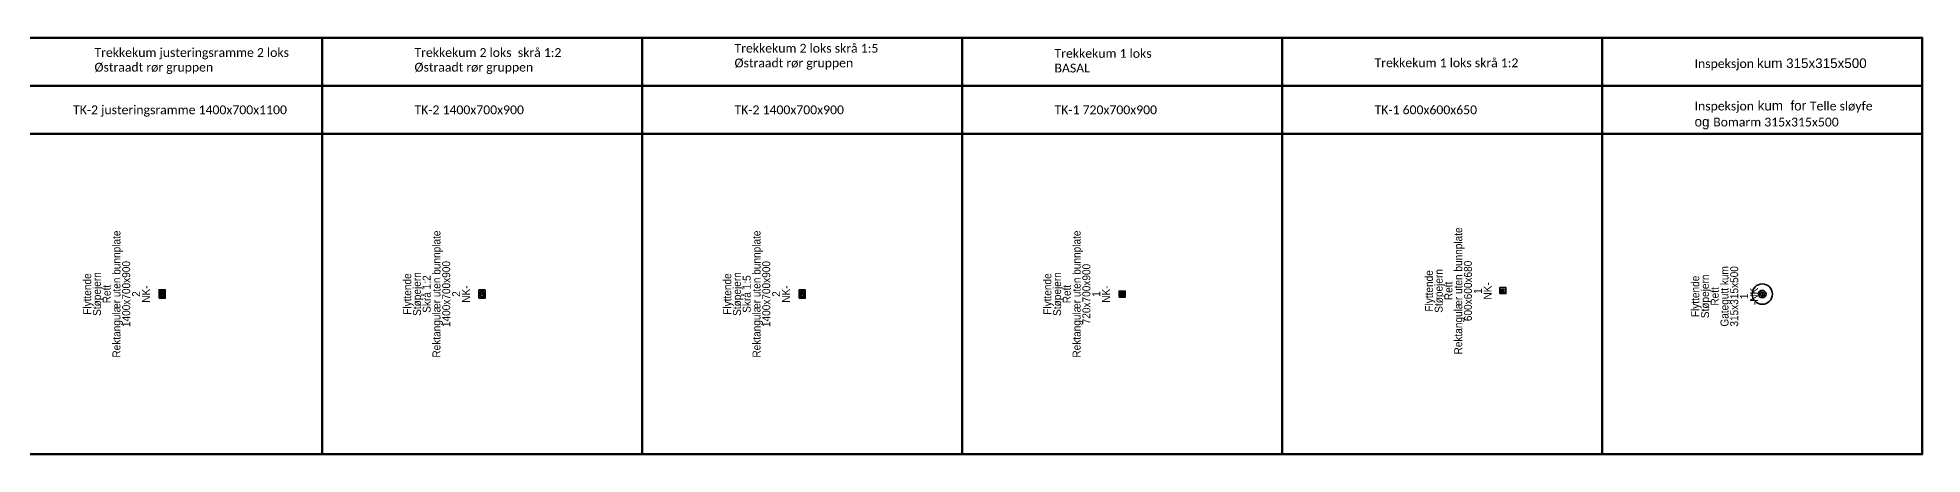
# Model space of a CAD drawing. Header units: metres. Extents: x -20 to 1101, y -390 to 0.
# Drawn here: x 513 to 1101, y -130 to 0 of the extents above; entities that cross this region are included whole.
import ezdxf
from ezdxf.enums import TextEntityAlignment as Align

# ---------------------------------------------------------------- set-up
doc = ezdxf.new("R2010")
doc.units = ezdxf.units.M
doc.layers.get('0').update_dxf_attribs({"color": 211})
for name, color, linetype, lineweight in [('44460000_trekkekummer-prefabrikerte_attributer-2d', 3, 'Continuous', 35), ('44460000_trekkekummer-prefabrikerte_block', 4, 'Continuous', 35), ('44460000_trekkekummer-prefabrikkerte_attributer-2d', 3, 'Continuous', 35), ('44460000_trekkekummer-prefabrikkerte_symbol-2d', 160, 'Continuous', 35), ('44460000_trekkekummer-prefabrikkerte_tag-2d', 3, 'Continuous', 35), ('44460000_trekkekummer-ø315mm_block', 4, 'Continuous', 35), ('hjelpelag-utsparing-kort-side-2d', 6, 'Continuous', 25), ('hjelpelag-utsparing-lang-side-2d', 6, 'Continuous', 30), ('hjelpelag-utsparing-Ø110', 6, 'Continuous', 30), ('ramme', 3, 'Continuous', 100), ('s91600000_kabelføringsanlegg-4-hjørner-topp-lokk', 2, 'Continuous', 35), ('s91600000_kabelføringsanlegg-bunn', 7, 'Continuous', 35), ('s91600000_kabelføringsanlegg-senter-topp-lokk', 2, 'Continuous', 35), ('s91600000_trekkekummer-prefabrikerte-bunn', 7, 'Continuous', 35), ('tekst', 7, 'Continuous', 35)]:
    doc.layers.add(name, color=color, linetype=linetype, lineweight=lineweight)
doc.layers.add('hjelpelag- linje-1m', color=6, linetype='Continuous', lineweight=35, plot=False)
doc.layers.add('hjelpelag- linje-6m', color=6, linetype='Continuous', lineweight=35, plot=False)
doc.styles.add('NO_Normal', font='arial.ttf')

# ---------------------------------------------------------------- blocks, each defined once
blk = doc.blocks.new('KUM_1400x700x900_1-5')
at = {"layer": '44460000_trekkekummer-prefabrikkerte_symbol-2d', "elevation": -0.25, "flags": 128}
for points in [[(-0.96, -1.31), (0.94, -1.31), (0.94, 1.31), (-0.96, 1.31)], [(-0.46, -0.81), (0.44, -0.81), (0.44, 0.81), (-0.46, 0.81)]]:
    blk.add_lwpolyline(points, close=True, dxfattribs=at)
at = {"layer": 'hjelpelag-utsparing-kort-side-2d', "extrusion": (6.12323e-17, 1, 0), "flags": 128}
for points, elevation in [([(-0.34, -1), (0.36, -1), (0.36, -0.7), (-0.34, -0.7), (-0.34, -1)], 0.71), ([(-0.34, -1.15), (0.36, -1.15), (0.36, -1), (-0.34, -1), (-0.34, -1.15)], 0.71), ([(-0.34, -1), (0.36, -1), (0.36, -0.7), (-0.34, -0.7), (-0.34, -1)], -0.71), ([(-0.34, -1.15), (0.36, -1.15), (0.36, -1), (-0.34, -1), (-0.34, -1.15)], -0.71)]:
    blk.add_lwpolyline(points, dxfattribs=dict(at, elevation=elevation))
at = {"layer": 'hjelpelag-utsparing-lang-side-2d', "extrusion": (-1, 0, 5.6112e-12)}
for points, elevation in [([(0.35, -1.15), (-0.35, -1.15), (-0.35, -0.7), (0.35, -0.7)], 0.36), ([(-0.35, -1), (0.35, -1), (0.35, -0.7), (-0.35, -0.7)], 0.36), ([(0.35, -1.15), (-0.35, -1.15), (-0.35, -0.7), (0.35, -0.7)], -0.34), ([(-0.35, -1), (0.35, -1), (0.35, -0.7), (-0.35, -0.7)], -0.34)]:
    blk.add_lwpolyline(points, close=True, dxfattribs=dict(at, elevation=elevation))
at = {"layer": 's91600000_kabelføringsanlegg-4-hjørner-topp-lokk'}
for p in [(-0.44, 0.79, 0.09), (0.44, 0.79, -0.09), (-0.44, -0.79, 0.09), (0, 0), (0.44, -0.79, -0.09)]:
    blk.add_point(p, dxfattribs=at)
at = {"layer": 's91600000_trekkekummer-prefabrikerte-bunn', "elevation": -1.15, "flags": 128}
blk.add_lwpolyline([(0.44, 0.81), (-0.46, 0.81), (-0.46, -0.81), (0.44, -0.81), (0.44, 0.81)], dxfattribs=at)
at = {"layer": '44460000_trekkekummer-prefabrikkerte_attributer-2d', "style": 'NO_Normal', "width": 0.9}
for tag, p in [('TREKKEKUMTYPE', (-13.03, 0)), ('INNVENDIG-DIM', (-9.99, 0)), ('OPPBYGNING', (-28.31, 0)), ('MERKNAD', (-25.24, 0)), ('RAMMETYPE', (-22.17, 0)), ('LOKKTYPE', (-19.13, 0)), ('TOPPTYPE', (-16.09, 0)), ('ANTALLLOKK', (-6.89, 0))]:
    blk.add_attdef(tag, text='', height=2.5, rotation=90, dxfattribs=at).set_placement(p, align=Align.CENTER)
at = {"layer": '44460000_trekkekummer-prefabrikkerte_tag-2d', "style": 'NO_Normal', "width": 0.9}
blk.add_attdef('TAG', text='', height=2.5, rotation=90, dxfattribs=at).set_placement((-3.83, 0), align=Align.CENTER)
blk = doc.blocks.new('KUM_1400x700x900_1-2')
at = {"layer": '44460000_trekkekummer-prefabrikkerte_symbol-2d', "elevation": -0.05, "flags": 128}
for points in [[(-1, -1.31), (0.9, -1.31), (0.9, 1.31), (-1, 1.31)], [(-0.5, -0.81), (0.4, -0.81), (0.4, 0.81), (-0.5, 0.81)]]:
    blk.add_lwpolyline(points, close=True, dxfattribs=at)
at = {"layer": 'hjelpelag-utsparing-kort-side-2d', "extrusion": (6.12323e-17, 1, 0), "flags": 128}
for points, elevation in [([(-0.3, -1.21), (0.4, -1.21), (0.4, -0.91), (-0.3, -0.91), (-0.3, -1.21)], 0.71), ([(-0.3, -1.36), (0.4, -1.36), (0.4, -1.21), (-0.3, -1.21), (-0.3, -1.36)], 0.71), ([(-0.3, -1.21), (0.4, -1.21), (0.4, -0.91), (-0.3, -0.91), (-0.3, -1.21)], -0.71), ([(-0.3, -1.36), (0.4, -1.36), (0.4, -1.21), (-0.3, -1.21), (-0.3, -1.36)], -0.71)]:
    blk.add_lwpolyline(points, dxfattribs=dict(at, elevation=elevation))
at = {"layer": 'hjelpelag-utsparing-lang-side-2d', "extrusion": (-1, 0, 5.6112e-12)}
for points, elevation in [([(0.35, -1.36), (-0.35, -1.36), (-0.35, -0.91), (0.35, -0.91)], 0.4), ([(-0.35, -1.21), (0.35, -1.21), (0.35, -0.91), (-0.35, -0.91)], 0.4), ([(0.35, -1.36), (-0.35, -1.36), (-0.35, -0.91), (0.35, -0.91)], -0.3), ([(-0.35, -1.21), (0.35, -1.21), (0.35, -0.91), (-0.35, -0.91)], -0.3)]:
    blk.add_lwpolyline(points, close=True, dxfattribs=dict(at, elevation=elevation))
at = {"layer": 's91600000_kabelføringsanlegg-4-hjørner-topp-lokk'}
for p in [(-0.4, 0.69, 0.2), (0.4, 0.79, -0.2), (-0.4, -0.79, 0.2), (0.4, -0.79, -0.2)]:
    blk.add_point(p, dxfattribs=at)
at = {"layer": 's91600000_kabelføringsanlegg-senter-topp-lokk'}
blk.add_point((0, 0), dxfattribs=at)
at = {"layer": 's91600000_trekkekummer-prefabrikerte-bunn', "elevation": -1.36, "flags": 128}
blk.add_lwpolyline([(0.4, 0.81), (-0.5, 0.81), (-0.5, -0.81), (0.4, -0.81), (0.4, 0.81)], dxfattribs=at)
at = {"layer": '44460000_trekkekummer-prefabrikkerte_attributer-2d', "style": 'NO_Normal', "width": 0.9}
for tag, p in [('TREKKEKUMTYPE', (-13.03, 0)), ('INNVENDIG-DIM', (-9.99, 0)), ('OPPBYGNING', (-28.31, 0)), ('MERKNAD', (-25.24, 0)), ('RAMMETYPE', (-22.17, 0)), ('LOKKTYPE', (-19.13, 0)), ('TOPPTYPE', (-16.09, 0)), ('ANTALLLOKK', (-6.89, 0))]:
    blk.add_attdef(tag, text='', height=2.5, rotation=90, dxfattribs=at).set_placement(p, align=Align.CENTER)
at = {"layer": '44460000_trekkekummer-prefabrikkerte_tag-2d', "style": 'NO_Normal', "width": 0.9}
blk.add_attdef('TAG', text='', height=2.5, rotation=90, dxfattribs=at).set_placement((-3.8, 0), align=Align.CENTER)
blk = doc.blocks.new('KUM_1400x700x900_justeringsramme-200mm')
at = {"layer": '44460000_trekkekummer-prefabrikkerte_symbol-2d', "elevation": -0.01, "flags": 128}
for points in [[(-0.95, -1.3), (0.95, -1.3), (0.95, 1.32), (-0.95, 1.32)], [(-0.45, -0.8), (0.45, -0.8), (0.45, 0.82), (-0.45, 0.82)]]:
    blk.add_lwpolyline(points, close=True, dxfattribs=at)
at = {"layer": 'hjelpelag-utsparing-kort-side-2d', "extrusion": (6.12323e-17, 1, 0), "flags": 128}
for points, elevation in [([(-0.35, -0.96), (0.35, -0.96), (0.35, -0.66), (-0.35, -0.66), (-0.35, -0.96)], 0.72), ([(-0.35, -1.11), (0.35, -1.11), (0.35, -0.96), (-0.35, -0.96), (-0.35, -1.11)], 0.72), ([(-0.35, -0.96), (0.35, -0.96), (0.35, -0.66), (-0.35, -0.66), (-0.35, -0.96)], -0.7), ([(-0.35, -1.11), (0.35, -1.11), (0.35, -0.96), (-0.35, -0.96), (-0.35, -1.11)], -0.7)]:
    blk.add_lwpolyline(points, dxfattribs=dict(at, elevation=elevation))
at = {"layer": 'hjelpelag-utsparing-lang-side-2d', "extrusion": (-1, 0, 5.6112e-12)}
for points, elevation in [([(0.34, -1.11), (-0.36, -1.11), (-0.36, -0.66), (0.34, -0.66)], 0.35), ([(-0.36, -0.96), (0.34, -0.96), (0.34, -0.66), (-0.36, -0.66)], 0.35), ([(0.34, -1.11), (-0.36, -1.11), (-0.36, -0.66), (0.34, -0.66)], -0.35), ([(-0.36, -0.96), (0.34, -0.96), (0.34, -0.66), (-0.36, -0.66)], -0.35)]:
    blk.add_lwpolyline(points, close=True, dxfattribs=dict(at, elevation=elevation))
at = {"layer": 's91600000_kabelføringsanlegg-4-hjørner-topp-lokk'}
for p in [(-0.45, 0.8, 0.01), (-0.45, 0.8, 0.01), (0.45, 0.8, 0.01), (-0.45, -0.8, 0.01), (0.45, -0.8, 0.01)]:
    blk.add_point(p, dxfattribs=at)
at = {"layer": 's91600000_kabelføringsanlegg-senter-topp-lokk'}
blk.add_point((0, 0), dxfattribs=at)
at = {"layer": 's91600000_trekkekummer-prefabrikerte-bunn', "elevation": -1.11, "flags": 128}
blk.add_lwpolyline([(0.45, 0.82), (-0.45, 0.82), (-0.45, -0.8), (0.45, -0.8), (0.45, 0.82)], dxfattribs=at)
at = {"layer": '44460000_trekkekummer-prefabrikkerte_attributer-2d', "style": 'NO_Normal', "width": 0.9}
for tag, p in [('TREKKEKUMTYPE', (-13.03, 0)), ('OPPBYGNING', (-28.31, 0)), ('MERKNAD', (-25.24, 0)), ('RAMMETYPE', (-22.17, 0)), ('LOKKTYPE', (-19.13, 0)), ('TOPPTYPE', (-16.09, 0)), ('ANTALLLOKK', (-6.89, 0)), ('DIM', (-9.99, 0))]:
    blk.add_attdef(tag, text='', height=2.5, rotation=90, dxfattribs=at).set_placement(p, align=Align.CENTER)
at = {"layer": '44460000_trekkekummer-prefabrikkerte_tag-2d', "style": 'NO_Normal', "width": 0.9}
blk.add_attdef('TAG', text='', height=2.5, rotation=90, dxfattribs=at).set_placement((-3.8, 0), align=Align.CENTER)
blk = doc.blocks.new('KUM_700x700x900')
at = {"layer": '44460000_trekkekummer-prefabrikkerte_symbol-2d', "elevation": -0.04, "flags": 128}
blk.add_lwpolyline([(-0.96, -0.95), (0.96, -0.95), (0.96, 0.95), (-0.96, 0.95)], close=True, dxfattribs=at)
blk.add_lwpolyline([(-0.46, -0.45), (0.46, -0.45), (0.46, 0.45), (-0.46, 0.45), (-0.46, -0.45)], dxfattribs=at)
at = {"layer": 'hjelpelag-utsparing-kort-side-2d', "extrusion": (6.12323e-17, -1, 0), "flags": 128}
for points, elevation in [([(0.35, -0.8), (-0.35, -0.8), (-0.35, -0.66), (0.35, -0.66), (0.35, -0.8)], -0.31), ([(0.35, -0.91), (-0.35, -0.91), (-0.35, -0.8), (0.35, -0.8), (0.35, -0.91)], -0.31), ([(0.35, -0.8), (-0.35, -0.8), (-0.35, -0.66), (0.35, -0.66), (0.35, -0.8)], 0.34)]:
    blk.add_lwpolyline(points, dxfattribs=dict(at, elevation=elevation))
at = {"layer": 'hjelpelag-utsparing-kort-side-2d', "extrusion": (6.12323e-17, 1, 0), "elevation": -0.34, "flags": 128}
blk.add_lwpolyline([(-0.35, -0.91), (0.35, -0.91), (0.35, -0.8), (-0.35, -0.8), (-0.35, -0.91)], dxfattribs=at)
at = {"layer": 'hjelpelag-utsparing-Ø110', "extrusion": (-1, 0, 0), "flags": 128}
for points, elevation in [([(-0.3, -0.8), (0.4, -0.8), (0.4, -0.66), (-0.3, -0.66), (-0.3, -0.8)], 0.34), ([(-0.3, -0.91), (0.4, -0.91), (0.4, -0.8), (-0.3, -0.8), (-0.3, -0.91)], 0.34), ([(-0.3, -0.91), (0.4, -0.91), (0.4, -0.8), (-0.3, -0.8), (-0.3, -0.91)], -0.33), ([(-0.3, -0.8), (0.4, -0.8), (0.4, -0.66), (-0.3, -0.66), (-0.3, -0.8)], -0.33)]:
    blk.add_lwpolyline(points, dxfattribs=dict(at, elevation=elevation))
at = {"layer": 'hjelpelag-utsparing-Ø110', "extrusion": (0, 1, 0)}
for centre in [(0.29, -0.74, 0.31), (0.29, -0.85, 0.31), (0.18, -0.74, 0.31), (0.18, -0.85, 0.31), (0.06, -0.74, 0.31), (0.06, -0.85, 0.31), (-0.06, -0.74, 0.31), (-0.06, -0.85, 0.31), (-0.18, -0.74, 0.31), (-0.18, -0.85, 0.31), (-0.3, -0.74, 0.31), (-0.3, -0.85, 0.31)]:
    blk.add_circle(centre, 0.055, dxfattribs=at)
at = {"layer": 'hjelpelag-utsparing-Ø110', "extrusion": (-1, 0, 0)}
for centre in [(-0.25, -0.74, 0.34), (-0.25, -0.74, 0.34), (-0.25, -0.85, 0.34), (-0.25, -0.85, 0.34), (-0.13, -0.74, 0.34), (-0.13, -0.74, 0.34), (-0.13, -0.85, 0.34), (-0.13, -0.85, 0.34), (-0.01, -0.74, 0.34), (-0.01, -0.74, 0.34), (-0.01, -0.85, 0.34), (-0.01, -0.85, 0.34), (0.11, -0.74, 0.34), (0.11, -0.74, 0.34), (0.11, -0.85, 0.34), (0.11, -0.85, 0.34), (0.22, -0.74, 0.34), (0.22, -0.74, 0.34), (0.22, -0.85, 0.34), (0.22, -0.85, 0.34), (0.34, -0.74, 0.34), (0.34, -0.74, 0.34), (0.34, -0.85, 0.34), (0.34, -0.85, 0.34)]:
    blk.add_circle(centre, 0.055, dxfattribs=at)
at = {"layer": 'hjelpelag-utsparing-Ø110', "extrusion": (1, 0, 0)}
for centre in [(0.25, -0.74, 0.33), (0.25, -0.74, 0.33), (0.25, -0.85, 0.33), (0.25, -0.85, 0.33), (0.13, -0.74, 0.33), (0.13, -0.74, 0.33), (0.13, -0.85, 0.33), (0.13, -0.85, 0.33), (0.01, -0.74, 0.33), (0.01, -0.74, 0.33), (0.01, -0.85, 0.33), (0.01, -0.85, 0.33), (-0.11, -0.74, 0.33), (-0.11, -0.74, 0.33), (-0.11, -0.85, 0.33), (-0.11, -0.85, 0.33), (-0.22, -0.74, 0.33), (-0.22, -0.74, 0.33), (-0.22, -0.85, 0.33), (-0.22, -0.85, 0.33), (-0.34, -0.74, 0.33), (-0.34, -0.74, 0.33), (-0.34, -0.85, 0.33), (-0.34, -0.85, 0.33)]:
    blk.add_circle(centre, 0.055, dxfattribs=at)
at = {"layer": 'hjelpelag-utsparing-Ø110', "extrusion": (0, -1, 0)}
for centre in [(-0.3, -0.74, 0.34), (-0.3, -0.85, 0.34), (-0.18, -0.74, 0.34), (-0.18, -0.85, 0.34), (-0.06, -0.74, 0.34), (-0.06, -0.85, 0.34), (0.06, -0.74, 0.34), (0.06, -0.85, 0.34), (0.18, -0.74, 0.34), (0.18, -0.85, 0.34), (0.29, -0.74, 0.34), (0.29, -0.85, 0.34)]:
    blk.add_circle(centre, 0.055, dxfattribs=at)
at = {"layer": 's91600000_kabelføringsanlegg-4-hjørner-topp-lokk'}
for p in [(-0.46, 0.45, -0.04), (0.46, 0.45, -0.04), (-0.46, -0.45, -0.04), (0.46, -0.45, -0.04)]:
    blk.add_point(p, dxfattribs=at)
at = {"layer": 's91600000_kabelføringsanlegg-bunn', "elevation": -0.94, "flags": 128}
blk.add_lwpolyline([(0.46, 0.45), (-0.46, 0.45), (-0.46, -0.45), (0.46, -0.45), (0.46, 0.45)], dxfattribs=at)
at = {"layer": 's91600000_kabelføringsanlegg-senter-topp-lokk'}
blk.add_point((0, 0), dxfattribs=at)
at = {"layer": '44460000_trekkekummer-prefabrikerte_attributer-2d', "style": 'NO_Normal', "width": 0.9}
for tag, p in [('TREKKEKUMTYPE', (-13.01, 0)), ('OPPBYGNING', (-28.29, 0)), ('MERKNAD', (-25.22, 0)), ('RAMMETYPE', (-22.15, 0)), ('LOKKTYPE', (-19.11, 0)), ('TOPPTYPE', (-16.07, 0)), ('ANTALLLOKK', (-6.87, 0)), ('DIM', (-9.96, 0))]:
    blk.add_attdef(tag, text='', height=2.5, rotation=90, dxfattribs=at).set_placement(p, align=Align.CENTER)
at = {"layer": '44460000_trekkekummer-prefabrikkerte_tag-2d', "style": 'NO_Normal', "width": 0.9}
blk.add_attdef('TAG', text='', height=2.5, rotation=90, dxfattribs=at).set_placement((-3.8, 0), align=Align.CENTER)
blk = doc.blocks.new('KUM_d315x500')
at = {"layer": '44460000_trekkekummer-prefabrikkerte_symbol-2d'}
for radius in [0.669, 0.169]:
    blk.add_circle((0, 0, 0), radius, dxfattribs=at)
at = {"layer": 'hjelpelag- linje-1m'}
blk.add_circle((0, 0, 0), 1.17, dxfattribs=at)
at = {"layer": 'hjelpelag- linje-6m'}
blk.add_circle((0, 0, 0), 3.17, dxfattribs=at)
at = {"layer": 's91600000_kabelføringsanlegg-bunn'}
blk.add_circle((0, 0, -0.52), 0.169, dxfattribs=at)
at = {"layer": 's91600000_kabelføringsanlegg-senter-topp-lokk'}
blk.add_point((0, 0, 0), dxfattribs=at)
at = {"layer": '44460000_trekkekummer-prefabrikerte_attributer-2d', "style": 'NO_Normal', "width": 0.9}
for tag, p in [('TREKKEKUMTYPE', (-10.56, -0.72)), ('OPPBYGNING', (-25.84, -0.72)), ('MERKNAD', (-22.77, -0.72)), ('RAMMETYPE', (-19.7, -0.72)), ('LOKKTYPE', (-16.66, -0.72)), ('TOPPTYPE', (-13.62, -0.72)), ('ANTALLLOKK', (-4.42, -0.72)), ('DIM', (-7.52, -0.72))]:
    blk.add_attdef(tag, text='', height=2.5, rotation=90, dxfattribs=at).set_placement(p, align=Align.CENTER)
at = {"layer": '44460000_trekkekummer-prefabrikkerte_tag-2d', "style": 'NO_Normal', "width": 0.9}
blk.add_attdef('TAG', text='', height=2.5, rotation=90, dxfattribs=at).set_placement((-1.36, -0.72, 0), align=Align.CENTER)
blk = doc.blocks.new('KUM_600x600x680_1-2')
at = {"elevation": -0.67, "flags": 128}
blk.add_lwpolyline([(-0.19, -0.3), (-0.19, -0.3)], dxfattribs=at)
at = {"layer": '44460000_trekkekummer-prefabrikkerte_symbol-2d', "elevation": -0.15, "flags": 128}
blk.add_lwpolyline([(-0.89, -0.9), (1.03, -0.9), (1.03, 1), (-0.89, 1)], close=True, dxfattribs=at)
blk.add_lwpolyline([(-0.39, -0.4), (0.41, -0.4), (0.41, 0.4), (-0.39, 0.4), (-0.39, -0.4)], dxfattribs=at)
at = {"layer": 'hjelpelag-utsparing-kort-side-2d', "extrusion": (-1, 1.83697e-16, 0), "flags": 128}
for elevation in [0.29, -0.31]:
    blk.add_lwpolyline([(-0.2, -0.67), (0.2, -0.67), (0.2, -0.47), (-0.2, -0.47), (-0.2, -0.67)], dxfattribs=dict(at, elevation=elevation))
at = {"layer": 'hjelpelag-utsparing-kort-side-2d', "extrusion": (0, -1, 0), "flags": 128}
for elevation in [-0.3, 0.4]:
    blk.add_lwpolyline([(-0.19, -0.67), (0.21, -0.67), (0.21, -0.47), (-0.19, -0.47), (-0.19, -0.67)], dxfattribs=dict(at, elevation=elevation))
at = {"layer": 'hjelpelag-utsparing-Ø110', "extrusion": (1, -6.12323e-17, 0)}
for centre in [(0.09, -0.52, -0.29), (-0.03, -0.52, -0.29), (0.09, -0.52, 0.31), (-0.03, -0.52, 0.31), (-0.15, -0.52, -0.29), (-0.15, -0.52, 0.31)]:
    blk.add_circle(centre, 0.055, dxfattribs=at)
at = {"layer": 'hjelpelag-utsparing-Ø110', "extrusion": (0, -1, 0)}
for centre in [(-0.08, -0.52, -0.3), (0.04, -0.52, -0.3), (0.15, -0.52, -0.3), (-0.14, -0.52, 0.3), (-0.02, -0.52, 0.3), (0.1, -0.52, 0.3)]:
    blk.add_circle(centre, 0.055, dxfattribs=at)
at = {"layer": 's91600000_kabelføringsanlegg-4-hjørner-topp-lokk'}
for p in [(-0.38, 0.39, -0.14), (0.4, 0.39, 0.02), (-0.38, -0.4, -0.14), (0.4, -0.4, 0.02)]:
    blk.add_point(p, dxfattribs=at)
at = {"layer": 's91600000_kabelføringsanlegg-bunn', "elevation": -0.67, "flags": 128}
blk.add_lwpolyline([(0.41, 0.4), (-0.39, 0.4), (-0.39, -0.4), (0.41, -0.4), (0.41, 0.4)], dxfattribs=at)
at = {"layer": 's91600000_kabelføringsanlegg-senter-topp-lokk'}
blk.add_point((0, 0), dxfattribs=at)
at = {"layer": '44460000_trekkekummer-prefabrikerte_attributer-2d', "style": 'NO_Normal', "width": 0.9}
for tag, p in [('TREKKEKUMTYPE', (-12.64, -0.05, 0.92)), ('OPPBYGNING', (-27.92, -0.05, 0.92)), ('MERKNAD', (-24.85, -0.05, 0.92)), ('RAMMETYPE', (-21.78, -0.05, 0.92)), ('LOKKTYPE', (-18.74, -0.05, 0.92)), ('TOPPTYPE', (-15.7, -0.05, 0.92)), ('ANTALLLOKK', (-6.5, -0.05, 0.92)), ('DIM', (-9.6, -0.05, 0.92))]:
    blk.add_attdef(tag, text='', height=2.5, rotation=90, dxfattribs=at).set_placement(p, align=Align.CENTER)
at = {"layer": '44460000_trekkekummer-prefabrikkerte_tag-2d', "style": 'NO_Normal', "width": 0.9}
blk.add_attdef('TAG', text='', height=2.5, rotation=90, dxfattribs=at).set_placement((-3.44, -0.05, 0.92), align=Align.CENTER)

msp = doc.modelspace()

# ---------------------------------------------------------------- linework, layer by layer
at = {"layer": 'ramme'}
for points in [[(501.4, 0), (601.4, 0), (601.4, -15), (501.4, -15), (501.4, 0)], [(601.4, 0), (701.4, 0), (701.4, -15), (601.4, -15), (601.4, 0)], [(701.4, 0), (801.4, 0), (801.4, -15), (701.4, -15), (701.4, 0)], [(801.4, 0), (901.4, 0), (901.4, -15), (801.4, -15), (801.4, 0)], [(801.4, 0), (901.4, 0), (901.4, -15), (801.4, -15), (801.4, 0)], [(901.4, 0), (1001.4, 0), (1001.4, -15), (901.4, -15), (901.4, 0)], [(901.4, 0), (1001.4, 0), (1001.4, -15), (901.4, -15), (901.4, 0)], [(1001.4, 0), (1101.4, 0), (1101.4, -15), (1001.4, -15), (1001.4, 0)], [(501.4, -15), (601.4, -15), (601.4, -30), (501.4, -30), (501.4, -15)], [(601.4, -15), (701.4, -15), (701.4, -30), (601.4, -30), (601.4, -15)], [(701.4, -15), (801.4, -15), (801.4, -30), (701.4, -30), (701.4, -15)], [(801.4, -15), (901.4, -15), (901.4, -30), (801.4, -30), (801.4, -15)], [(801.4, -15), (901.4, -15), (901.4, -30), (801.4, -30), (801.4, -15)], [(901.4, -15), (1001.4, -15), (1001.4, -30), (901.4, -30), (901.4, -15)], [(901.4, -15), (1001.4, -15), (1001.4, -30), (901.4, -30), (901.4, -15)], [(1001.4, -15), (1101.4, -15), (1101.4, -30), (1001.4, -30), (1001.4, -15)], [(501.4, -30), (601.4, -30), (601.4, -130), (501.4, -130), (501.4, -30)], [(601.4, -30), (701.4, -30), (701.4, -130), (601.4, -130), (601.4, -30)], [(701.4, -30), (801.4, -30), (801.4, -130), (701.4, -130), (701.4, -30)], [(801.4, -30), (901.4, -30), (901.4, -130), (801.4, -130), (801.4, -30)], [(901.4, -30), (1001.4, -30), (1001.4, -130), (901.4, -130), (901.4, -30)], [(1001.4, -30), (1101.4, -30), (1101.4, -130), (1001.4, -130), (1001.4, -30)]]:
    msp.add_lwpolyline(points, dxfattribs=at)

# ---------------------------------------------------------------- block references
at = {"layer": '44460000_trekkekummer-prefabrikerte_block'}
for name, p, values in [('KUM_1400x700x900_justeringsramme-200mm', (551.4, -80), {'TAG': 'NK-', 'ANTALLLOKK': '2', 'DIM': '1400x700x900', 'TREKKEKUMTYPE': 'Rektangulær uten bunnplate', 'TOPPTYPE': 'Rett', 'LOKKTYPE': 'Støpejern', 'RAMMETYPE': 'Flyttende'}), ('KUM_1400x700x900_1-2', (651.4, -80), {'TAG': 'NK-', 'ANTALLLOKK': '2', 'INNVENDIG-DIM': '1400x700x900', 'TREKKEKUMTYPE': 'Rektangulær uten bunnplate', 'TOPPTYPE': 'Skrå 1:2', 'LOKKTYPE': 'Støpejern', 'RAMMETYPE': 'Flyttende'}), ('KUM_1400x700x900_1-5', (751.4, -80), {'TAG': 'NK-', 'ANTALLLOKK': '2', 'INNVENDIG-DIM': '1400x700x900', 'TREKKEKUMTYPE': 'Rektangulær uten bunnplate', 'TOPPTYPE': 'Skrå 1:5', 'LOKKTYPE': 'Støpejern', 'RAMMETYPE': 'Flyttende'}), ('KUM_700x700x900', (851.4, -80), {'TAG': 'NK-', 'ANTALLLOKK': '1', 'DIM': '720x700x900', 'TREKKEKUMTYPE': 'Rektangulær uten bunnplate', 'TOPPTYPE': 'Rett', 'LOKKTYPE': 'Støpejern', 'RAMMETYPE': 'Flyttende'}), ('KUM_600x600x680_1-2', (970.27, -78.97, 0.54), {'RAMMETYPE': 'Flyttende', 'LOKKTYPE': 'Støpejern', 'TOPPTYPE': 'Rett', 'TREKKEKUMTYPE': 'Rektangulær uten bunnplate', 'DIM': '600x600x680', 'ANTALLLOKK': '1', 'TAG': 'NK-'})]:
    msp.add_blockref(name, p, dxfattribs=at).add_auto_attribs(values)
at = {"layer": '44460000_trekkekummer-ø315mm_block'}
msp.add_blockref('KUM_d315x500', (1051.4, -80), dxfattribs=at).add_auto_attribs({'RAMMETYPE': 'Flyttende', 'LOKKTYPE': 'Støpejern', 'TOPPTYPE': 'Rett', 'TREKKEKUMTYPE': 'Gategutt kum', 'ANTALLLOKK': '1', 'DIM': '315x315x500', 'TAG': '-NK'})

# ---------------------------------------------------------------- texts
at = {"layer": 'tekst', "char_height": 3, "attachment_point": 1, "style": 'NO_Normal'}
for s, insert, width in [('{\\fCalibri|b0|i0|c0|p34;\\H0.91667x;Trekkekum justeringsramme 2 loks\\PØstraadt rør gruppen\\H2.02471x; }', (530.24, -3.24), 63.6172), ('{\\fCalibri|b0|i0|c0|p34;\\H0.91667x;Trekkekum 2 loks  skrå 1:2 \\PØstraadt rør gruppen\\H2.03572x; }', (630.24, -3.24), 51.9065), ('{\\fCalibri|b0|i0|c0|p34;\\H0.91667x;Trekkekum 2 loks skrå 1:5\\PØstraadt rør gruppen\\H2.03572x; }', (730.24, -1.91), 45.0498), ('{\\fCalibri|b0|i0|c0|p34;\\H0.91667x;Trekkekum 1 loks}', (830.24, -3.51), 45.0498), ('{\\fCalibri|b0|i0|c0|p34;\\H0.91667x;Trekkekum 1 loks\\PBASAL\\H1.86394x; }', (830.24, -3.51), 45.0498), ('{\\fCalibri|b0|i0|c0|p34;\\H0.91667x;Trekkekum 1 loks skrå 1:2}', (930.24, -6.45), 45.0498), ('{\\fCalibri|b0|i0|c0|p34;\\H0.91667x;Trekkekum 1 loks}', (930.24, -6.45), 45.0498), ('{\\fCalibri|b0|i0|c0|p34;\\H0.91667x;Inspeksjon }kum 315x315x500', (1030.24, -6.45), 56.1713), ('{\\fCalibri|b0|i0|c0|p34;\\H0.91667x;TK-2 justeringsramme 1400x700x1100}', (523.57, -21.13), 73.1529), ('{\\fCalibri|b0|i0|c0|p34;\\H0.91667x;TK-2 1400x700x900}', (630.24, -21.13), 59.53), ('{\\fCalibri|b0|i0|c0|p34;\\H0.91667x;TK-2 1400x700x900}', (730.24, -21.13), 59.53), ('{\\fCalibri|b0|i0|c0|p34;\\H0.91667x;TK-1 720x700x900}', (830.24, -21.13), 59.53), ('{\\fCalibri|b0|i0|c0|p34;\\H0.91667x;TK-1 600x600x650}', (930.24, -21.13), 59.53), ('{\\fCalibri|b0|i0|c0|p34;\\H0.91667x;Inspeksjon} kum  for {\\fCalibri|b0|i0|c0|p34;\\H0.91667x;Telle sløyfe} og {\\fCalibri|b0|i0|c0|p34;\\H0.91667x;Bomarm 315x315x500\\H1.2414x; }', (1030.24, -19.69), 59.53)]:
    msp.add_mtext(s, dxfattribs=dict(at, insert=insert, width=width))

doc.saveas('drawing.dxf')
